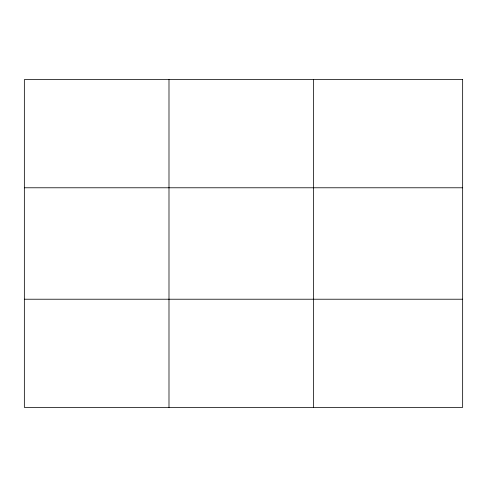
<?xml version="1.0" encoding="UTF-8"?>
<svg xmlns="http://www.w3.org/2000/svg" width="487" height="487" viewBox="0 0 487 487"><rect width="100%" height="100%" fill="white"/><g stroke="black" fill="none" stroke-linecap="round" stroke-linejoin="round"><path stroke-width="0.73" d="M168.989 407.382L168.989 79.618M313.628 407.382L313.628 79.618M24.35 187.781L462.65 187.781M24.35 299.219L462.65 299.219M462.65 79.618L462.65 407.382L24.35 407.382L24.35 79.618L462.65 79.618"/></g></svg>
